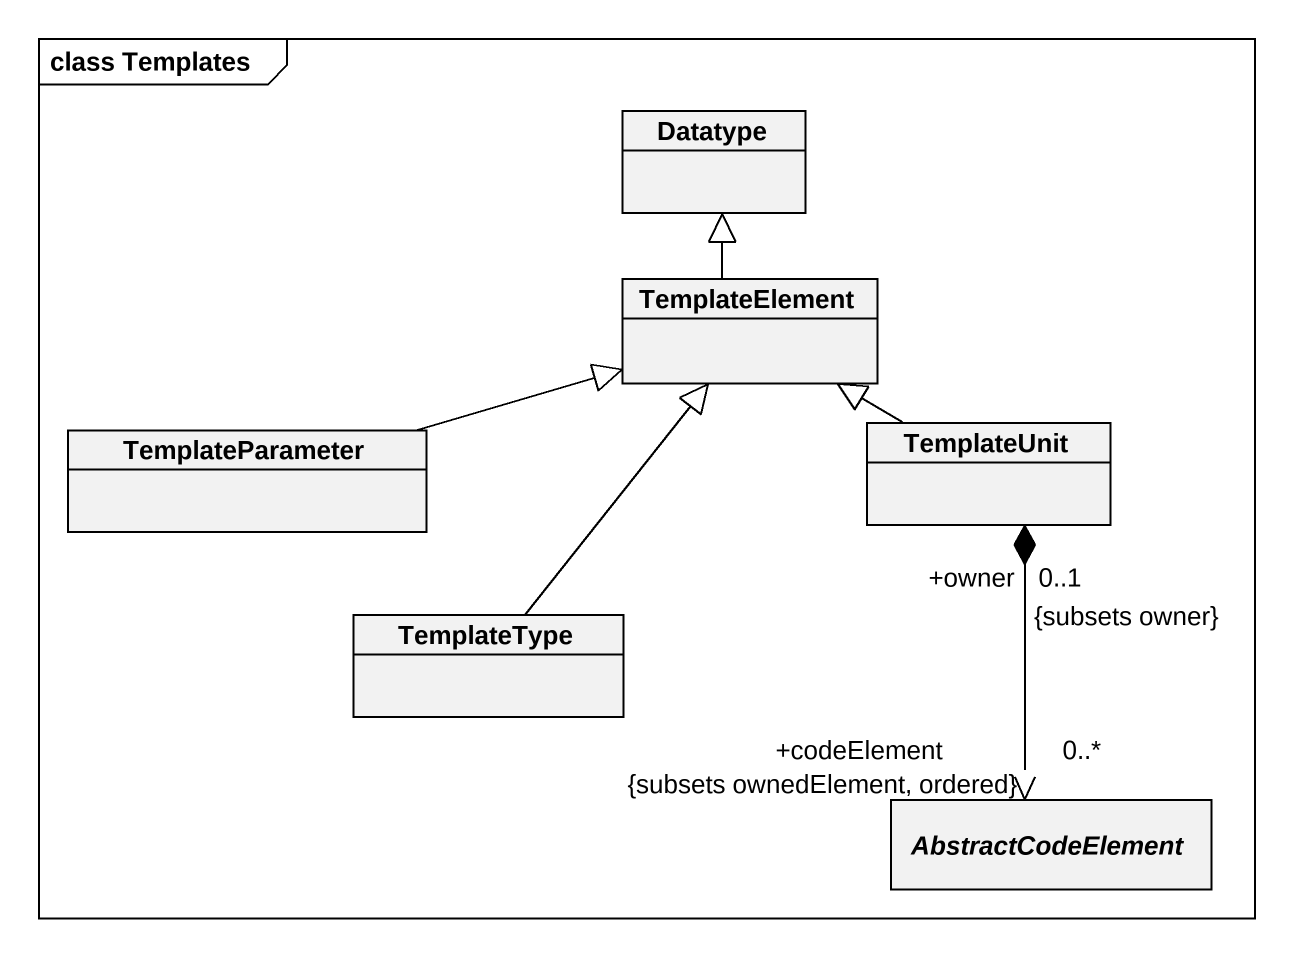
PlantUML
@startuml
mainframe class Templates
hide circle
hide empty members
class Datatype
class TemplateElement
class TemplateParameter
class TemplateUnit
class TemplateType
abstract class AbstractCodeElement
TemplateElement -up-|> Datatype
TemplateParameter -right-|> TemplateElement
TemplateUnit -left-|> TemplateElement
TemplateUnit "+owner\n0..1\n{subsets owner}" *--> "+codeElement\n0..*\n{subsets ownedElement, ordered}" AbstractCodeElement
TemplateType -up-|> TemplateElement
@enduml
